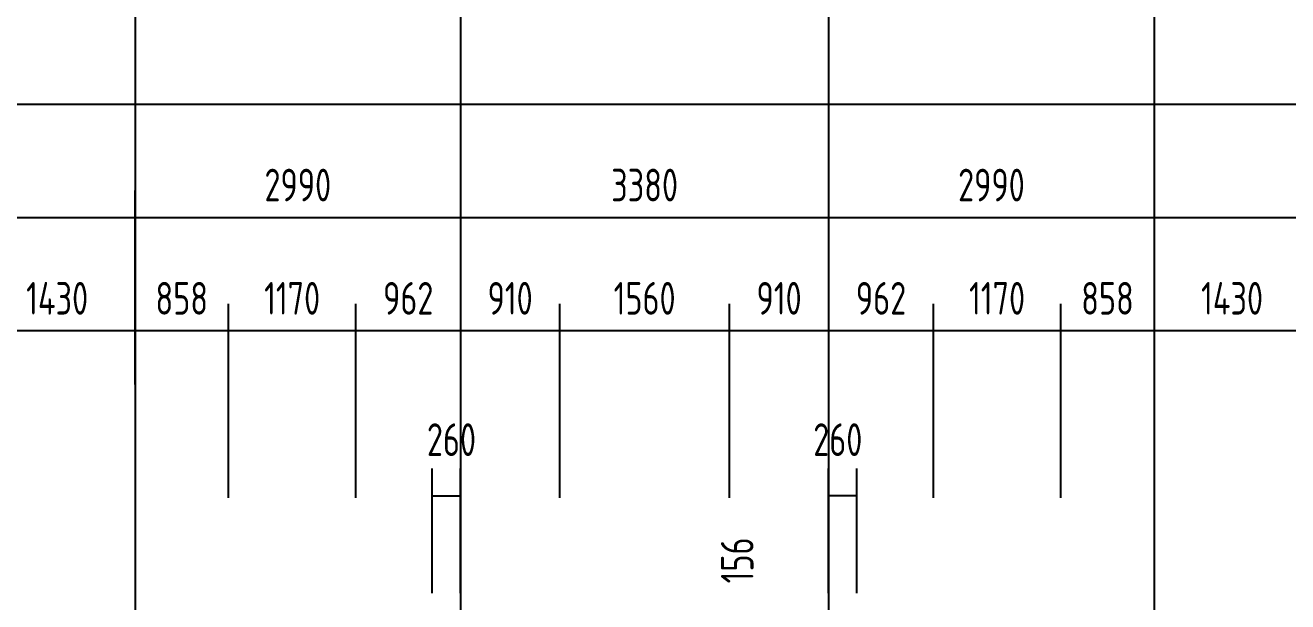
# Model space of a CAD drawing. Extents: x -726032 to 135930, y -151624 to 587044.
# Drawn here: x -609552 to -597958, y 572707 to 578001 of the extents above; entities that cross this region are included whole.
import ezdxf

# ---------------------------------------------------------------- set-up
doc = ezdxf.new("R2010")
doc.units = 0
doc.header["$LTSCALE"] = 1000
doc.header["$MEASUREMENT"] = 0
doc.linetypes.add('DOTE', pattern=[2.42, 2, -0.2, 0.02, -0.2])
doc.layers.get('DEFPOINTS').update_dxf_attribs({"color": 1, "linetype": 'CONTINUOUS'})
for name, color, linetype in [('AXIS', 245, 'CONTINUOUS'), ('DOTE', 8, 'DOTE'), ('PUB_DIM', 245, 'CONTINUOUS')]:
    doc.layers.add(name, color=color, linetype=linetype)
doc.styles.add('DIM_FONT', font='isocp.shx', dxfattribs={"width": 0.8})
doc.dimstyles.new('AXIS', dxfattribs={"dimtxt": 300, "dimasz": 1, "dimexe": 250, "dimexo": 300, "dimgap": 150, "dimtad": 1, "dimdec": 0, "dimzin": 0, "dimdsep": 46, "dimtxsty": 'DIM_FONT', "dimcen": 0.09, "dimse1": 1, "dimse2": 1, "dimclrt": 142, "dimadec": 0, "dimazin": 0, "dimtfac": 1, "dimtdec": 0, "dimtix": 1, "dimtmove": 2, "dimatfit": 3, "dimfxl": 1, "dimtolj": 1, "dimtzin": 0, "dimarcsym": 0})
doc.dimstyles.new('DIMA', dxfattribs={"dimtxt": 300, "dimasz": 1, "dimexe": 250, "dimexo": 300, "dimgap": 150, "dimtad": 1, "dimdec": 0, "dimzin": 0, "dimdsep": 46, "dimtxsty": 'DIM_FONT', "dimcen": 0.09, "dimse1": 1, "dimclrt": 142, "dimadec": 0, "dimazin": 0, "dimtfac": 1, "dimtdec": 0, "dimtix": 1, "dimtmove": 2, "dimatfit": 3, "dimfxl": 1, "dimtolj": 1, "dimtzin": 0, "dimarcsym": 0})
doc.dimstyles.new('DIMB', dxfattribs={"dimtxt": 300, "dimasz": 1, "dimexe": 250, "dimexo": 300, "dimgap": 150, "dimtad": 1, "dimdec": 0, "dimzin": 0, "dimdsep": 46, "dimtxsty": 'DIM_FONT', "dimcen": 0.09, "dimse2": 1, "dimclrt": 142, "dimadec": 0, "dimazin": 0, "dimtfac": 1, "dimtdec": 0, "dimtix": 1, "dimtmove": 2, "dimatfit": 3, "dimfxl": 1, "dimtolj": 1, "dimtzin": 0, "dimarcsym": 0})
doc.dimstyles.new('DIMN', dxfattribs={"dimtxt": 300, "dimasz": 1, "dimexe": 250, "dimexo": 300, "dimgap": 150, "dimtad": 1, "dimdec": 0, "dimzin": 0, "dimdsep": 46, "dimtxsty": 'DIM_FONT', "dimcen": 0.09, "dimclrt": 142, "dimadec": 0, "dimazin": 0, "dimtfac": 1, "dimtdec": 0, "dimtix": 1, "dimtmove": 2, "dimatfit": 3, "dimfxl": 1, "dimtolj": 1, "dimtzin": 0, "dimarcsym": 0})

# ---------------------------------------------------------------- blocks, each defined once
blk = doc.blocks.new('*D506')
at = {"layer": 'AXIS', "color": 0, "lineweight": -2, "transparency": 16777216}
for p, q in [((-615330, 574701), (-615330, 577523)), ((-546651, 574701), (-546651, 577523)), ((-546652, 577273), (-615329, 577273))]:
    blk.add_line(p, q, dxfattribs=at)
at = {"layer": 'AXIS', "color": 0, "transparency": 16777216}
for points in [[(-615329, 577273), (-615329, 577273), (-615330, 577273)], [(-546652, 577273), (-546652, 577273), (-546651, 577273)]]:
    blk.add_solid(points, dxfattribs=at)
at = {"layer": 'DEFPOINTS', "color": 0, "transparency": 16777216}
for p in [(-615330, 577273), (-615330, 574401), (-546651, 574401)]:
    blk.add_point(p, dxfattribs=at)
at = {"layer": 'AXIS', "color": 142, "transparency": 16777216, "insert": (-580990, 577573), "char_height": 300, "attachment_point": 5, "style": 'DIM_FONT'}
blk.add_mtext('\\A1;68679', dxfattribs=at)
blk = doc.blocks.new('*D3241')
at = {"layer": 'AXIS', "color": 0, "lineweight": -2, "transparency": 16777216}
blk.add_line((-602175, 576233), (-605553, 576233), dxfattribs=at)
at = {"layer": 'AXIS', "color": 0, "transparency": 16777216}
for points in [[(-605553, 576233), (-605553, 576233), (-605554, 576233)], [(-602175, 576233), (-602175, 576233), (-602174, 576233)]]:
    blk.add_solid(points, dxfattribs=at)
at = {"layer": 'DEFPOINTS', "color": 0, "transparency": 16777216}
for p in [(-605554, 576233), (-605554, 574401), (-602174, 574401)]:
    blk.add_point(p, dxfattribs=at)
at = {"layer": 'AXIS', "color": 142, "transparency": 16777216, "insert": (-603864, 576533), "char_height": 300, "attachment_point": 5, "style": 'DIM_FONT'}
blk.add_mtext('\\A1;3380', dxfattribs=at)
blk = doc.blocks.new('*D3632')
at = {"layer": 'DEFPOINTS', "color": 0, "transparency": 16777216}
for p in [(-605554, 575193), (-605554, 573361), (-604644, 573361)]:
    blk.add_point(p, dxfattribs=at)
at = {"layer": 'PUB_DIM', "color": 0, "lineweight": -2, "transparency": 16777216}
for p, q in [((-604644, 573661), (-604644, 575443)), ((-604645, 575193), (-605553, 575193))]:
    blk.add_line(p, q, dxfattribs=at)
at = {"layer": 'PUB_DIM', "color": 0, "transparency": 16777216}
for points in [[(-605553, 575193), (-605553, 575193), (-605554, 575193)], [(-604645, 575193), (-604645, 575193), (-604644, 575193)]]:
    blk.add_solid(points, dxfattribs=at)
at = {"layer": 'PUB_DIM', "color": 142, "transparency": 16777216, "insert": (-605099, 575493), "char_height": 300, "attachment_point": 5, "style": 'DIM_FONT'}
blk.add_mtext('\\A1;910', dxfattribs=at)
blk = doc.blocks.new('*D737')
at = {"layer": 'DEFPOINTS', "color": 0, "transparency": 16777216}
for p in [(-607686, 575193), (-607686, 573361), (-606516, 573361)]:
    blk.add_point(p, dxfattribs=at)
at = {"layer": 'PUB_DIM', "color": 0, "lineweight": -2, "transparency": 16777216}
for p, q in [((-607686, 573661), (-607686, 575443)), ((-606516, 573661), (-606516, 575443)), ((-606517, 575193), (-607685, 575193))]:
    blk.add_line(p, q, dxfattribs=at)
at = {"layer": 'PUB_DIM', "color": 0, "transparency": 16777216}
for points in [[(-607685, 575193), (-607685, 575193), (-607686, 575193)], [(-606517, 575193), (-606517, 575193), (-606516, 575193)]]:
    blk.add_solid(points, dxfattribs=at)
at = {"layer": 'PUB_DIM', "color": 142, "transparency": 16777216, "insert": (-607101, 575493), "char_height": 300, "attachment_point": 5, "style": 'DIM_FONT'}
blk.add_mtext('\\A1;1170', dxfattribs=at)
blk = doc.blocks.new('*D3249')
at = {"layer": 'AXIS', "color": 0, "lineweight": -2, "transparency": 16777216}
blk.add_line((-605555, 576233), (-608543, 576233), dxfattribs=at)
at = {"layer": 'AXIS', "color": 0, "transparency": 16777216}
for points in [[(-608543, 576233), (-608543, 576233), (-608544, 576233)], [(-605555, 576233), (-605555, 576233), (-605554, 576233)]]:
    blk.add_solid(points, dxfattribs=at)
at = {"layer": 'DEFPOINTS', "color": 0, "transparency": 16777216}
for p in [(-608544, 576233), (-608544, 574401), (-605554, 574401)]:
    blk.add_point(p, dxfattribs=at)
at = {"layer": 'AXIS', "color": 142, "transparency": 16777216, "insert": (-607049, 576533), "char_height": 300, "attachment_point": 5, "style": 'DIM_FONT'}
blk.add_mtext('\\A1;2990', dxfattribs=at)
blk = doc.blocks.new('*D3636')
at = {"layer": 'DEFPOINTS', "color": 0, "transparency": 16777216}
for p in [(-608544, 575193), (-608544, 573361), (-607686, 573361)]:
    blk.add_point(p, dxfattribs=at)
at = {"layer": 'PUB_DIM', "color": 0, "lineweight": -2, "transparency": 16777216}
for p, q in [((-607686, 573661), (-607686, 575443)), ((-607687, 575193), (-608543, 575193))]:
    blk.add_line(p, q, dxfattribs=at)
at = {"layer": 'PUB_DIM', "color": 0, "transparency": 16777216}
for points in [[(-608543, 575193), (-608543, 575193), (-608544, 575193)], [(-607687, 575193), (-607687, 575193), (-607686, 575193)]]:
    blk.add_solid(points, dxfattribs=at)
at = {"layer": 'PUB_DIM', "color": 142, "transparency": 16777216, "insert": (-608115, 575493), "char_height": 300, "attachment_point": 5, "style": 'DIM_FONT'}
blk.add_mtext('\\A1;858', dxfattribs=at)
blk = doc.blocks.new('*D738')
at = {"layer": 'DEFPOINTS', "color": 0, "transparency": 16777216}
for p in [(-605554, 573680), (-605814, 572485), (-605554, 572485)]:
    blk.add_point(p, dxfattribs=at)
at = {"layer": 'PUB_DIM', "color": 0, "lineweight": -2, "transparency": 16777216}
for p, q in [((-605814, 572785), (-605814, 573930)), ((-605554, 572785), (-605554, 573930)), ((-605815, 573680), (-605816, 573680)), ((-605814, 573680), (-605554, 573680)), ((-605553, 573680), (-605552, 573680))]:
    blk.add_line(p, q, dxfattribs=at)
at = {"layer": 'PUB_DIM', "color": 0, "transparency": 16777216}
for points in [[(-605815, 573680), (-605815, 573680), (-605814, 573680)], [(-605553, 573680), (-605553, 573680), (-605554, 573680)]]:
    blk.add_solid(points, dxfattribs=at)
at = {"layer": 'PUB_DIM', "color": 142, "transparency": 16777216, "insert": (-605638, 574195), "char_height": 300, "attachment_point": 5, "style": 'DIM_FONT'}
blk.add_mtext('\\A1;260', dxfattribs=at)
blk = doc.blocks.new('*D1943')
at = {"layer": 'DEFPOINTS', "color": 0, "transparency": 16777216}
for p in [(-606516, 575193), (-606516, 573361), (-605554, 573361)]:
    blk.add_point(p, dxfattribs=at)
at = {"layer": 'PUB_DIM', "color": 0, "lineweight": -2, "transparency": 16777216}
for p, q in [((-606516, 573661), (-606516, 575443)), ((-605555, 575193), (-606515, 575193))]:
    blk.add_line(p, q, dxfattribs=at)
at = {"layer": 'PUB_DIM', "color": 0, "transparency": 16777216}
for points in [[(-606515, 575193), (-606515, 575193), (-606516, 575193)], [(-605555, 575193), (-605555, 575193), (-605554, 575193)]]:
    blk.add_solid(points, dxfattribs=at)
at = {"layer": 'PUB_DIM', "color": 142, "transparency": 16777216, "insert": (-606035, 575493), "char_height": 300, "attachment_point": 5, "style": 'DIM_FONT'}
blk.add_mtext('\\A1;962', dxfattribs=at)
blk = doc.blocks.new('*D3637')
at = {"layer": 'AXIS', "color": 0, "lineweight": -2, "transparency": 16777216}
for p, q in [((-608544, 574701), (-608544, 576483)), ((-608545, 576233), (-615173, 576233))]:
    blk.add_line(p, q, dxfattribs=at)
at = {"layer": 'AXIS', "color": 0, "transparency": 16777216}
for points in [[(-615173, 576233), (-615173, 576233), (-615174, 576233)], [(-608545, 576233), (-608545, 576233), (-608544, 576233)]]:
    blk.add_solid(points, dxfattribs=at)
at = {"layer": 'DEFPOINTS', "color": 0, "transparency": 16777216}
for p in [(-615174, 576233), (-615174, 574401), (-608544, 574401)]:
    blk.add_point(p, dxfattribs=at)
at = {"layer": 'AXIS', "color": 142, "transparency": 16777216, "insert": (-611859, 576533), "char_height": 300, "attachment_point": 5, "style": 'DIM_FONT'}
blk.add_mtext('\\A1;6630', dxfattribs=at)
blk = doc.blocks.new('*D1945')
at = {"layer": 'DEFPOINTS', "color": 0, "transparency": 16777216}
for p in [(-609974, 575193), (-609974, 573361), (-608544, 573361)]:
    blk.add_point(p, dxfattribs=at)
at = {"layer": 'PUB_DIM', "color": 0, "lineweight": -2, "transparency": 16777216}
for p, q in [((-609974, 573661), (-609974, 575443)), ((-608545, 575193), (-609973, 575193))]:
    blk.add_line(p, q, dxfattribs=at)
at = {"layer": 'PUB_DIM', "color": 0, "transparency": 16777216}
for points in [[(-609973, 575193), (-609973, 575193), (-609974, 575193)], [(-608545, 575193), (-608545, 575193), (-608544, 575193)]]:
    blk.add_solid(points, dxfattribs=at)
at = {"layer": 'PUB_DIM', "color": 142, "transparency": 16777216, "insert": (-609259, 575493), "char_height": 300, "attachment_point": 5, "style": 'DIM_FONT'}
blk.add_mtext('\\A1;1430', dxfattribs=at)
blk = doc.blocks.new('*D2022')
at = {"layer": 'DEFPOINTS', "color": 0, "transparency": 16777216}
for p in [(-600042, 575193), (-600042, 573361), (-599184, 573361)]:
    blk.add_point(p, dxfattribs=at)
at = {"layer": 'PUB_DIM', "color": 0, "lineweight": -2, "transparency": 16777216}
for p, q in [((-600042, 573661), (-600042, 575443)), ((-599185, 575193), (-600041, 575193))]:
    blk.add_line(p, q, dxfattribs=at)
at = {"layer": 'PUB_DIM', "color": 0, "transparency": 16777216}
for points in [[(-600041, 575193), (-600041, 575193), (-600042, 575193)], [(-599185, 575193), (-599185, 575193), (-599184, 575193)]]:
    blk.add_solid(points, dxfattribs=at)
at = {"layer": 'PUB_DIM', "color": 142, "transparency": 16777216, "insert": (-599613, 575493), "char_height": 300, "attachment_point": 5, "style": 'DIM_FONT'}
blk.add_mtext('\\A1;858', dxfattribs=at)
blk = doc.blocks.new('*D3647')
at = {"layer": 'DEFPOINTS', "color": 0, "transparency": 16777216}
for p in [(-599184, 575193), (-599184, 573361), (-597754, 573361)]:
    blk.add_point(p, dxfattribs=at)
at = {"layer": 'PUB_DIM', "color": 0, "lineweight": -2, "transparency": 16777216}
for p, q in [((-597754, 573661), (-597754, 575443)), ((-597755, 575193), (-599183, 575193))]:
    blk.add_line(p, q, dxfattribs=at)
at = {"layer": 'PUB_DIM', "color": 0, "transparency": 16777216}
for points in [[(-599183, 575193), (-599183, 575193), (-599184, 575193)], [(-597755, 575193), (-597755, 575193), (-597754, 575193)]]:
    blk.add_solid(points, dxfattribs=at)
at = {"layer": 'PUB_DIM', "color": 142, "transparency": 16777216, "insert": (-598469, 575493), "char_height": 300, "attachment_point": 5, "style": 'DIM_FONT'}
blk.add_mtext('\\A1;1430', dxfattribs=at)
blk = doc.blocks.new('*D3263')
at = {"layer": 'AXIS', "color": 0, "lineweight": -2, "transparency": 16777216}
blk.add_line((-592555, 576233), (-599183, 576233), dxfattribs=at)
at = {"layer": 'AXIS', "color": 0, "transparency": 16777216}
for points in [[(-599183, 576233), (-599183, 576233), (-599184, 576233)], [(-592555, 576233), (-592555, 576233), (-592554, 576233)]]:
    blk.add_solid(points, dxfattribs=at)
at = {"layer": 'DEFPOINTS', "color": 0, "transparency": 16777216}
for p in [(-599184, 576233), (-599184, 574401), (-592554, 574401)]:
    blk.add_point(p, dxfattribs=at)
at = {"layer": 'AXIS', "color": 142, "transparency": 16777216, "insert": (-595869, 576533), "char_height": 300, "attachment_point": 5, "style": 'DIM_FONT'}
blk.add_mtext('\\A1;6630', dxfattribs=at)
blk = doc.blocks.new('*D803')
at = {"layer": 'DEFPOINTS', "color": 0, "transparency": 16777216}
for p in [(-602174, 573680), (-602174, 572485), (-601914, 572485)]:
    blk.add_point(p, dxfattribs=at)
at = {"layer": 'PUB_DIM', "color": 0, "lineweight": -2, "transparency": 16777216}
for p, q in [((-602174, 572785), (-602174, 573930)), ((-601914, 572785), (-601914, 573930)), ((-602175, 573680), (-602176, 573680)), ((-601914, 573680), (-602174, 573680)), ((-601913, 573680), (-601912, 573680))]:
    blk.add_line(p, q, dxfattribs=at)
at = {"layer": 'PUB_DIM', "color": 0, "transparency": 16777216}
for points in [[(-602175, 573680), (-602175, 573680), (-602174, 573680)], [(-601913, 573680), (-601913, 573680), (-601914, 573680)]]:
    blk.add_solid(points, dxfattribs=at)
at = {"layer": 'PUB_DIM', "color": 142, "transparency": 16777216, "insert": (-602090, 574195), "char_height": 300, "attachment_point": 5, "style": 'DIM_FONT'}
blk.add_mtext('\\A1;260', dxfattribs=at)
blk = doc.blocks.new('*D2023')
at = {"layer": 'DEFPOINTS', "color": 0, "transparency": 16777216}
for p in [(-603084, 575193), (-603084, 573361), (-602174, 573361)]:
    blk.add_point(p, dxfattribs=at)
at = {"layer": 'PUB_DIM', "color": 0, "lineweight": -2, "transparency": 16777216}
for p, q in [((-603084, 573661), (-603084, 575443)), ((-602175, 575193), (-603083, 575193))]:
    blk.add_line(p, q, dxfattribs=at)
at = {"layer": 'PUB_DIM', "color": 0, "transparency": 16777216}
for points in [[(-603083, 575193), (-603083, 575193), (-603084, 575193)], [(-602175, 575193), (-602175, 575193), (-602174, 575193)]]:
    blk.add_solid(points, dxfattribs=at)
at = {"layer": 'PUB_DIM', "color": 142, "transparency": 16777216, "insert": (-602629, 575493), "char_height": 300, "attachment_point": 5, "style": 'DIM_FONT'}
blk.add_mtext('\\A1;910', dxfattribs=at)
blk = doc.blocks.new('*D804')
at = {"layer": 'DEFPOINTS', "color": 0, "transparency": 16777216}
for p in [(-604644, 575193), (-604644, 573361), (-603084, 573361)]:
    blk.add_point(p, dxfattribs=at)
at = {"layer": 'PUB_DIM', "color": 0, "lineweight": -2, "transparency": 16777216}
for p, q in [((-604644, 573661), (-604644, 575443)), ((-603084, 573661), (-603084, 575443)), ((-603085, 575193), (-604643, 575193))]:
    blk.add_line(p, q, dxfattribs=at)
at = {"layer": 'PUB_DIM', "color": 0, "transparency": 16777216}
for points in [[(-604643, 575193), (-604643, 575193), (-604644, 575193)], [(-603085, 575193), (-603085, 575193), (-603084, 575193)]]:
    blk.add_solid(points, dxfattribs=at)
at = {"layer": 'PUB_DIM', "color": 142, "transparency": 16777216, "insert": (-603864, 575493), "char_height": 300, "attachment_point": 5, "style": 'DIM_FONT'}
blk.add_mtext('\\A1;1560', dxfattribs=at)
blk = doc.blocks.new('*D3264')
at = {"layer": 'DEFPOINTS', "color": 0, "transparency": 16777216}
for p in [(-601324, 572485), (-602624, 572329), (-601324, 572329)]:
    blk.add_point(p, dxfattribs=at)
at = {"layer": 'PUB_DIM', "color": 0, "lineweight": -2, "transparency": 16777216}
for p, q in [((-602624, 572486), (-602624, 572487)), ((-602624, 572485), (-602624, 572329)), ((-602624, 572328), (-602624, 572327))]:
    blk.add_line(p, q, dxfattribs=at)
at = {"layer": 'PUB_DIM', "color": 0, "transparency": 16777216}
for points in [[(-602624, 572486), (-602624, 572486), (-602624, 572485)], [(-602624, 572328), (-602624, 572328), (-602624, 572329)]]:
    blk.add_solid(points, dxfattribs=at)
at = {"layer": 'PUB_DIM', "color": 142, "transparency": 16777216, "insert": (-603014, 573086), "char_height": 300, "attachment_point": 5, "rotation": 90, "style": 'DIM_FONT'}
blk.add_mtext('\\A1;156', dxfattribs=at)
blk = doc.blocks.new('*D3266')
at = {"layer": 'AXIS', "color": 0, "lineweight": -2, "transparency": 16777216}
blk.add_line((-599185, 576233), (-602173, 576233), dxfattribs=at)
at = {"layer": 'AXIS', "color": 0, "transparency": 16777216}
for points in [[(-602173, 576233), (-602173, 576233), (-602174, 576233)], [(-599185, 576233), (-599185, 576233), (-599184, 576233)]]:
    blk.add_solid(points, dxfattribs=at)
at = {"layer": 'DEFPOINTS', "color": 0, "transparency": 16777216}
for p in [(-602174, 576233), (-602174, 574401), (-599184, 574401)]:
    blk.add_point(p, dxfattribs=at)
at = {"layer": 'AXIS', "color": 142, "transparency": 16777216, "insert": (-600679, 576533), "char_height": 300, "attachment_point": 5, "style": 'DIM_FONT'}
blk.add_mtext('\\A1;2990', dxfattribs=at)
blk = doc.blocks.new('*D3648')
at = {"layer": 'DEFPOINTS', "color": 0, "transparency": 16777216}
for p in [(-602174, 575193), (-602174, 573361), (-601212, 573361)]:
    blk.add_point(p, dxfattribs=at)
at = {"layer": 'PUB_DIM', "color": 0, "lineweight": -2, "transparency": 16777216}
for p, q in [((-601212, 573661), (-601212, 575443)), ((-601213, 575193), (-602173, 575193))]:
    blk.add_line(p, q, dxfattribs=at)
at = {"layer": 'PUB_DIM', "color": 0, "transparency": 16777216}
for points in [[(-602173, 575193), (-602173, 575193), (-602174, 575193)], [(-601213, 575193), (-601213, 575193), (-601212, 575193)]]:
    blk.add_solid(points, dxfattribs=at)
at = {"layer": 'PUB_DIM', "color": 142, "transparency": 16777216, "insert": (-601693, 575493), "char_height": 300, "attachment_point": 5, "style": 'DIM_FONT'}
blk.add_mtext('\\A1;962', dxfattribs=at)
blk = doc.blocks.new('*D805')
at = {"layer": 'DEFPOINTS', "color": 0, "transparency": 16777216}
for p in [(-601212, 575193), (-601212, 573361), (-600042, 573361)]:
    blk.add_point(p, dxfattribs=at)
at = {"layer": 'PUB_DIM', "color": 0, "lineweight": -2, "transparency": 16777216}
for p, q in [((-601212, 573661), (-601212, 575443)), ((-600042, 573661), (-600042, 575443)), ((-600043, 575193), (-601211, 575193))]:
    blk.add_line(p, q, dxfattribs=at)
at = {"layer": 'PUB_DIM', "color": 0, "transparency": 16777216}
for points in [[(-601211, 575193), (-601211, 575193), (-601212, 575193)], [(-600043, 575193), (-600043, 575193), (-600042, 575193)]]:
    blk.add_solid(points, dxfattribs=at)
at = {"layer": 'PUB_DIM', "color": 142, "transparency": 16777216, "insert": (-600627, 575493), "char_height": 300, "attachment_point": 5, "style": 'DIM_FONT'}
blk.add_mtext('\\A1;1170', dxfattribs=at)

msp = doc.modelspace()

# ---------------------------------------------------------------- linework, layer by layer
at = {"layer": 'AXIS'}
for p, q in [((-608543.9, 578572.8), (-608543.9, 574401.4)), ((-605553.9, 578572.8), (-605553.9, 574401.4)), ((-602173.9, 578572.8), (-602173.9, 574401.4)), ((-599183.9, 578572.8), (-599183.9, 574401.4))]:
    msp.add_line(p, q, dxfattribs=at)
at = {"layer": 'DOTE'}
for p, q in [((-608543.9, 574401.4), (-608543.9, 546557.4)), ((-605553.9, 574401.4), (-605553.9, 561929.5)), ((-602173.9, 574401.4), (-602173.9, 561929.5)), ((-599183.9, 574401.4), (-599183.9, 546557.4))]:
    msp.add_line(p, q, dxfattribs=at)

# ---------------------------------------------------------------- dimensions: what is measured, and where the dimension line sits
at = {"layer": 'AXIS'}
dim = msp.add_aligned_dim(p1=(-546650.9, 574401.4), p2=(-615329.9, 574401.4), distance=-2871.4, dimstyle='DIMN', dxfattribs=at)
dim.commit()
dim.dimension.update_dxf_attribs({"geometry": '*D506', "text_midpoint": (-580990.4, 577572.8)})
for base, p1, p2, dimstyle, picture, middle in [((-615173.9, 576232.8), (-608543.9, 574401.4), (-615173.9, 574401.4), 'DIMB', '*D3637', (-611858.9, 576532.8)), ((-608543.9, 576232.8), (-605553.9, 574401.4), (-608543.9, 574401.4), 'AXIS', '*D3249', (-607048.9, 576532.8)), ((-605553.9, 576232.8), (-602173.9, 574401.4), (-605553.9, 574401.4), 'AXIS', '*D3241', (-603863.9, 576532.8)), ((-602173.9, 576232.8), (-599183.9, 574401.4), (-602173.9, 574401.4), 'AXIS', '*D3266', (-600678.9, 576532.8)), ((-599183.9, 576232.8), (-592553.9, 574401.4), (-599183.9, 574401.4), 'AXIS', '*D3263', (-595868.9, 576532.8))]:
    dim = msp.add_linear_dim(base=base, p1=p1, p2=p2, dimstyle=dimstyle, dxfattribs=at)
    dim.commit()
    dim.dimension.update_dxf_attribs({"geometry": picture, "text_midpoint": middle})
at = {"layer": 'PUB_DIM'}
for base, p1, p2, dimstyle, picture, middle in [((-609973.9, 575192.8), (-608543.9, 573361.4), (-609973.9, 573361.4), 'DIMA', '*D1945', (-609258.9, 575492.8)), ((-608543.9, 575192.8), (-607685.9, 573361.4), (-608543.9, 573361.4), 'DIMB', '*D3636', (-608114.9, 575492.8)), ((-607685.9, 575192.8), (-606515.9, 573361.4), (-607685.9, 573361.4), 'DIMN', '*D737', (-607100.9, 575492.8)), ((-606515.9, 575192.8), (-605553.9, 573361.4), (-606515.9, 573361.4), 'DIMA', '*D1943', (-606034.9, 575492.9)), ((-605553.9, 575192.8), (-604643.9, 573361.4), (-605553.9, 573361.4), 'DIMB', '*D3632', (-605098.9, 575492.8)), ((-604643.9, 575192.8), (-603083.9, 573361.4), (-604643.9, 573361.4), 'DIMN', '*D804', (-603863.9, 575492.8)), ((-603083.9, 575192.8), (-602173.9, 573361.4), (-603083.9, 573361.4), 'DIMA', '*D2023', (-602628.9, 575492.8)), ((-602173.9, 575192.8), (-601211.9, 573361.4), (-602173.9, 573361.4), 'DIMB', '*D3648', (-601692.9, 575492.9)), ((-601211.9, 575192.8), (-600041.9, 573361.4), (-601211.9, 573361.4), 'DIMN', '*D805', (-600626.9, 575492.8)), ((-600041.9, 575192.8), (-599183.9, 573361.4), (-600041.9, 573361.4), 'DIMA', '*D2022', (-599612.9, 575492.8)), ((-599183.9, 575192.8), (-597753.9, 573361.4), (-599183.9, 573361.4), 'DIMB', '*D3647', (-598468.9, 575492.8))]:
    dim = msp.add_linear_dim(base=base, p1=p1, p2=p2, dimstyle=dimstyle, dxfattribs=at)
    dim.commit()
    dim.dimension.update_dxf_attribs({"geometry": picture, "text_midpoint": middle})
for base, p1, p2, angle, dimstyle, picture, middle, dimtype in [((-605553.9, 573680.2), (-605813.9, 572485.5), (-605553.9, 572485.5), 180, 'DIMN', '*D738', (-605637.9, 574194.8), 160), ((-602173.9, 573680.2), (-601913.9, 572485.5), (-602173.9, 572485.5), 180, 'DIMN', '*D803', (-602089.8, 574194.8), 160), ((-602623.9, 572329.5), (-601323.9, 572485.5), (-601323.9, 572329.5), 270, 'AXIS', '*D3264', (-603014, 573086.2), 161)]:
    dim = msp.add_linear_dim(base=base, p1=p1, p2=p2, angle=angle, dimstyle=dimstyle, dxfattribs=at)
    dim.commit()
    dim.dimension.update_dxf_attribs({"geometry": picture, "text_midpoint": middle, "dimtype": dimtype})

doc.saveas('drawing.dxf')
